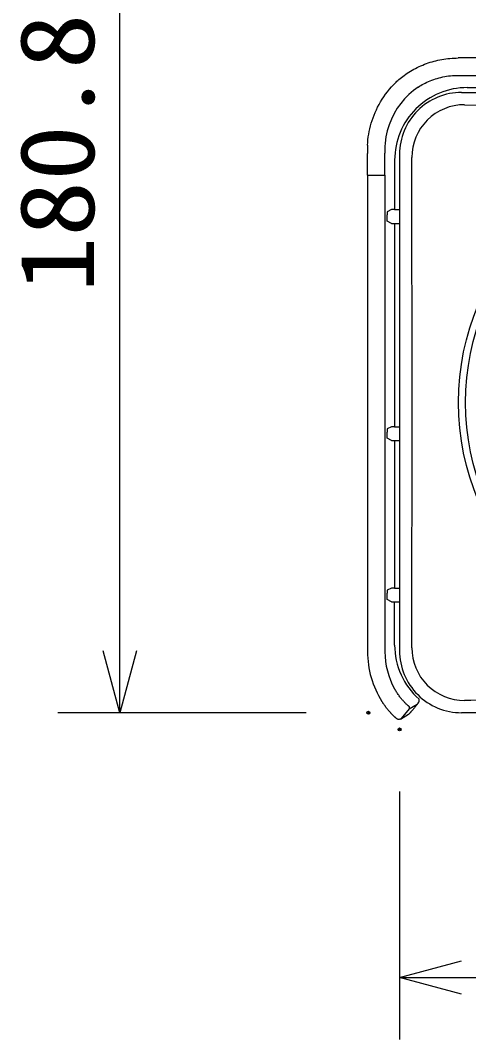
# Model space of a CAD drawing. Units: millimetres, scale not verified. Extents: x -63 to 63, y -57 to 58.
# Drawn here: x -41.78 to -27.35, y -2 to 30.86 of the extents above; entities that cross this region are included whole.
import ezdxf
from ezdxf.enums import TextEntityAlignment as Align

# ---------------------------------------------------------------- set-up
doc = ezdxf.new("R2010")
doc.units = ezdxf.units.MM
doc.header["$LTSCALE"] = 0.19104
doc.header["$PDMODE"] = 32
doc.header["$PDSIZE"] = 0.0955
for name, color, linetype in [('0-0_GAIKEI', 1, 'Continuous'), ('0-1_TOUROKU', 3, 'Continuous'), ('0-2_MOJI1', 2, 'Continuous')]:
    doc.layers.add(name, color=color, linetype=linetype)
doc.styles.add('ＭＳ ゴシック', font='')
doc.styles.get('ＭＳ ゴシック').set_extended_font_data('MS Gothic')

# ---------------------------------------------------------------- blocks, each defined once
blk = doc.blocks.new('_OPEN30')
at = {"layer": '0-2_MOJI1', "color": 7}
blk.add_line((0, 0), (-1, 0), dxfattribs=at)
blk.add_lwpolyline([(-1, 0.26795), (0, 0), (-1, -0.26795)], dxfattribs=at)

msp = doc.modelspace()

# ---------------------------------------------------------------- linework, layer by layer
at = {"layer": '0-0_GAIKEI', "color": 7}
for p, q in [((-11.4591, 29.6503), (-27.6812, 29.6503)), ((-27.3872, 28.6962), (-23.3917, 28.6962)), ((-27.5729, 28.5396), (-11.5674, 28.5396)), ((-29.7268, 26.3566), (-29.7268, 24.7612)), ((-29.5702, 26.5424), (-29.5702, 10.5369)), ((-30.6012, 25.8672), (-30.6012, 10.5081)), ((-29.7268, 24.3181), (-29.7268, 17.7612)), ((-29.7268, 17.3181), (-29.7268, 12.5612)), ((-29.7268, 10.7226), (-29.7268, 12.1181)), ((-28.9423, 8.9746), (-28.9415, 8.9738)), ((-29.2588, 8.6635), (-29.5149, 8.3583)), ((-29.2588, 8.6635), (-28.9967, 8.8164)), ((-29.5412, 8.3362), (-29.2791, 8.4889)), ((-11.5674, 8.5396), (-27.5729, 8.5396))]:
    msp.add_line(p, q, dxfattribs=at)
at = {"layer": '0-0_GAIKEI'}
for p, q in [((-27.5729, 28.5396), (-11.5674, 28.5396)), ((-30.6012, 25.8672), (-30.5012, 25.8672)), ((-30.5012, 25.8672), (-30.1019, 25.8672)), ((-30.1019, 25.8672), (-30.0419, 25.8672)), ((-30.0419, 25.8672), (-30.0419, 10.5076)), ((-29.8268, 24.7603), (-29.9665, 24.6905)), ((-29.7268, 24.7612), (-29.5702, 24.7612)), ((-29.9682, 24.4888), (-29.9682, 24.5905)), ((-29.8268, 24.3189), (-29.9665, 24.3888)), ((-29.7268, 24.3181), (-29.5702, 24.3181)), ((-29.8268, 17.7603), (-29.9665, 17.6905)), ((-29.7268, 17.7612), (-29.5702, 17.7612)), ((-29.8268, 17.3189), (-29.9665, 17.3888)), ((-29.7268, 17.3181), (-29.5702, 17.3181)), ((-29.8268, 12.5603), (-29.9665, 12.4905)), ((-29.7268, 12.5612), (-29.5702, 12.5612)), ((-29.9682, 12.2888), (-29.9682, 12.3905)), ((-29.8268, 12.1189), (-29.9665, 12.1888)), ((-29.7268, 12.1181), (-29.5702, 12.1181))]:
    msp.add_line(p, q, dxfattribs=at)
at = {"layer": '0-0_GAIKEI', "color": 7}
for points in [[(-29.6822, 28.8722), (-29.6544, 28.8984), (-29.6228, 28.927), (-29.5878, 28.9576), (-29.5495, 28.9898), (-29.5084, 29.023), (-29.4646, 29.0569), (-29.4187, 29.091), (-29.3707, 29.1251), (-29.3211, 29.1588), (-29.2699, 29.192), (-29.2175, 29.2245), (-29.1638, 29.2561), (-29.1092, 29.2867), (-29.0536, 29.3163), (-28.9972, 29.3449), (-28.94, 29.3722), (-28.8821, 29.3984), (-28.8235, 29.4235), (-28.7643, 29.4473), (-28.7045, 29.4698), (-28.644, 29.4911), (-28.583, 29.5112), (-28.5214, 29.53), (-28.4592, 29.5474), (-28.3965, 29.5636), (-28.3333, 29.5784), (-28.2695, 29.5919), (-28.2053, 29.6041), (-28.1407, 29.6148), (-28.0757, 29.6242), (-28.0104, 29.6321), (-27.9449, 29.6386), (-27.8791, 29.6437), (-27.8132, 29.6474), (-27.7472, 29.6495), (-27.6812, 29.6503)], [(-30.6002, 26.8372), (-30.5943, 26.9257), (-30.5859, 27.0144), (-30.575, 27.1033), (-30.5614, 27.1923), (-30.5452, 27.2813), (-30.5264, 27.3702), (-30.5048, 27.4589), (-30.4805, 27.5473), (-30.4535, 27.6355), (-30.4236, 27.7233), (-30.3909, 27.8106), (-30.3553, 27.8974), (-30.3168, 27.9836), (-30.2754, 28.0691), (-30.2309, 28.1539), (-30.1834, 28.2379), (-30.1327, 28.3209), (-30.0789, 28.403), (-30.0218, 28.4841), (-29.9613, 28.564), (-29.8973, 28.6428), (-29.8297, 28.7205), (-29.7581, 28.7969), (-29.6822, 28.8722)], [(-29.9053, 8.591), (-29.9155, 8.6029), (-29.9257, 8.615), (-29.9359, 8.6273), (-29.9462, 8.6398), (-29.9564, 8.6524), (-29.9666, 8.6652), (-29.9768, 8.678), (-29.9869, 8.691), (-29.997, 8.7041), (-30.007, 8.7172), (-30.017, 8.7305), (-30.0268, 8.7438), (-30.0367, 8.7572), (-30.0464, 8.7707), (-30.056, 8.7842), (-30.0656, 8.7978), (-30.075, 8.8114), (-30.0844, 8.825), (-30.0937, 8.8387), (-30.1028, 8.8523), (-30.1119, 8.866), (-30.1208, 8.8798), (-30.1297, 8.8935), (-30.1384, 8.9073)], [(-28.9967, 8.8164), (-28.9727, 8.8484), (-28.9533, 8.8808), (-28.9404, 8.9099), (-28.9337, 8.9357), (-28.933, 8.9538), (-28.9415, 8.9738)], [(-29.5412, 8.3362), (-29.5594, 8.3279), (-29.5824, 8.323), (-29.6139, 8.3249), (-29.6381, 8.3335), (-29.6492, 8.3397), (-29.6569, 8.3448), (-29.6637, 8.3497), (-29.6678, 8.3529), (-29.672, 8.3562), (-29.6764, 8.3597), (-29.6809, 8.3635), (-29.6858, 8.3675), (-29.6908, 8.3718), (-29.6962, 8.3764), (-29.7018, 8.3814), (-29.7077, 8.3866), (-29.7139, 8.3921), (-29.7203, 8.398), (-29.7271, 8.4042), (-29.734, 8.4107), (-29.7413, 8.4176), (-29.7488, 8.4247), (-29.7566, 8.4322), (-29.7646, 8.44), (-29.7728, 8.4481), (-29.7812, 8.4565), (-29.7899, 8.4652), (-29.7987, 8.4743), (-29.8078, 8.4836), (-29.817, 8.4932), (-29.8263, 8.503), (-29.8358, 8.5132), (-29.8455, 8.5236), (-29.8552, 8.5342), (-29.8651, 8.5451), (-29.875, 8.5563), (-29.8851, 8.5676), (-29.8952, 8.5792), (-29.9053, 8.591)], [(-28.9933, 8.8151), (-29.0057, 8.8003), (-29.0181, 8.7856), (-29.0303, 8.771), (-29.0424, 8.7566), (-29.0544, 8.7424), (-29.0663, 8.7283), (-29.078, 8.7144), (-29.0896, 8.7007), (-29.1011, 8.6872), (-29.1123, 8.6739), (-29.1234, 8.6608), (-29.1342, 8.648), (-29.1448, 8.6355), (-29.1552, 8.6234), (-29.1652, 8.6117), (-29.1748, 8.6003), (-29.184, 8.5895), (-29.1928, 8.5793), (-29.2012, 8.5696), (-29.209, 8.5605), (-29.2162, 8.5521), (-29.2228, 8.5445), (-29.2288, 8.5375), (-29.2342, 8.5314), (-29.2389, 8.5261), (-29.2429, 8.5215), (-29.2463, 8.5178), (-29.249, 8.5149), (-29.251, 8.5128), (-29.2523, 8.5115), (-29.253, 8.5109)]]:
    msp.add_lwpolyline(points, dxfattribs=at)
at = {"layer": '0-0_GAIKEI'}
for points in [[(-28.9661, 28.7138), (-28.9266, 28.7391), (-28.884, 28.7651), (-28.8386, 28.7913), (-28.7908, 28.8174), (-28.741, 28.843), (-28.6894, 28.8679), (-28.6363, 28.8919), (-28.5818, 28.9148), (-28.5262, 28.9367), (-28.4695, 28.9572), (-28.4119, 28.9764), (-28.3535, 28.9943), (-28.2944, 29.0107), (-28.2347, 29.0256), (-28.1745, 29.0391), (-28.1138, 29.0509), (-28.0527, 29.0613), (-27.9912, 29.0701), (-27.9295, 29.0772), (-27.8676, 29.0828), (-27.8055, 29.0868), (-27.7432, 29.0893), (-27.681, 29.0901), (-11.4594, 29.0901)], [(-28.9661, 28.7138), (-29.1226, 28.6011), (-29.2697, 28.4755), (-29.4064, 28.3377), (-29.5318, 28.1885), (-29.6452, 28.0288), (-29.7457, 27.8596), (-29.8327, 27.6818), (-29.9055, 27.4966), (-29.9636, 27.305), (-30.0065, 27.1084), (-30.0338, 26.9079), (-30.0424, 26.7917)], [(-27.4731, 28.1428), (-19.6737, 28.1346), (-11.8709, 28.1424), (-11.6672, 28.1428)], [(-29.1734, 10.6367), (-29.1652, 18.4361), (-29.1729, 26.2389), (-29.1734, 26.4426)], [(-29.9665, 24.6904), (-29.9666, 24.6902), (-29.9666, 24.69), (-29.9667, 24.6895), (-29.9668, 24.6887), (-29.9669, 24.6878), (-29.9669, 24.6867), (-29.967, 24.6854), (-29.9671, 24.6839), (-29.9671, 24.6822), (-29.9672, 24.6803), (-29.9673, 24.6783), (-29.9674, 24.676), (-29.9674, 24.6736), (-29.9675, 24.6711), (-29.9675, 24.6684), (-29.9676, 24.6655), (-29.9677, 24.6625), (-29.9677, 24.6593), (-29.9678, 24.656), (-29.9678, 24.6526), (-29.9679, 24.649), (-29.9679, 24.6453), (-29.968, 24.6415), (-29.968, 24.6376), (-29.968, 24.6337), (-29.9681, 24.6296), (-29.9681, 24.6255), (-29.9681, 24.6212), (-29.9681, 24.617), (-29.9682, 24.6126), (-29.9682, 24.6083), (-29.9682, 24.6038), (-29.9682, 24.5994), (-29.9682, 24.595), (-29.9682, 24.5905)], [(-29.9665, 24.3889), (-29.9666, 24.3891), (-29.9666, 24.3892), (-29.9667, 24.3898), (-29.9668, 24.3905), (-29.9669, 24.3914), (-29.9669, 24.3925), (-29.967, 24.3939), (-29.9671, 24.3954), (-29.9671, 24.3971), (-29.9672, 24.3989), (-29.9673, 24.401), (-29.9674, 24.4032), (-29.9674, 24.4056), (-29.9675, 24.4082), (-29.9675, 24.4109), (-29.9676, 24.4138), (-29.9677, 24.4168), (-29.9677, 24.4199), (-29.9678, 24.4233), (-29.9678, 24.4267), (-29.9679, 24.4303), (-29.9679, 24.4339), (-29.968, 24.4377), (-29.968, 24.4416), (-29.968, 24.4456), (-29.9681, 24.4496), (-29.9681, 24.4538), (-29.9681, 24.458), (-29.9681, 24.4623), (-29.9682, 24.4666), (-29.9682, 24.471), (-29.9682, 24.4754), (-29.9682, 24.4798), (-29.9682, 24.4843), (-29.9682, 24.4888)], [(-29.9665, 17.6904), (-29.9666, 17.6902), (-29.9666, 17.69), (-29.9667, 17.6895), (-29.9668, 17.6887), (-29.9669, 17.6878), (-29.9669, 17.6867), (-29.967, 17.6854), (-29.9671, 17.6839), (-29.9671, 17.6822), (-29.9672, 17.6803), (-29.9673, 17.6783), (-29.9674, 17.676), (-29.9674, 17.6736), (-29.9675, 17.6711), (-29.9675, 17.6684), (-29.9676, 17.6655), (-29.9677, 17.6625), (-29.9677, 17.6593), (-29.9678, 17.656), (-29.9678, 17.6526), (-29.9679, 17.649), (-29.9679, 17.6453), (-29.968, 17.6415), (-29.968, 17.6376), (-29.968, 17.6337), (-29.9681, 17.6296), (-29.9681, 17.6255), (-29.9681, 17.6212), (-29.9681, 17.617), (-29.9682, 17.6126), (-29.9682, 17.6083), (-29.9682, 17.6038), (-29.9682, 17.5994), (-29.9682, 17.595), (-29.9682, 17.5905)], [(-29.9665, 17.3889), (-29.9666, 17.3891), (-29.9666, 17.3892), (-29.9667, 17.3898), (-29.9668, 17.3905), (-29.9669, 17.3914), (-29.9669, 17.3925), (-29.967, 17.3939), (-29.9671, 17.3954), (-29.9671, 17.3971), (-29.9672, 17.3989), (-29.9673, 17.401), (-29.9674, 17.4032), (-29.9674, 17.4056), (-29.9675, 17.4082), (-29.9675, 17.4109), (-29.9676, 17.4138), (-29.9677, 17.4168), (-29.9677, 17.4199), (-29.9678, 17.4233), (-29.9678, 17.4267), (-29.9679, 17.4303), (-29.9679, 17.4339), (-29.968, 17.4377), (-29.968, 17.4416), (-29.968, 17.4456), (-29.9681, 17.4497), (-29.9681, 17.4538), (-29.9681, 17.458), (-29.9681, 17.4623), (-29.9682, 17.4666), (-29.9682, 17.471), (-29.9682, 17.4754), (-29.9682, 17.4798), (-29.9682, 17.4843), (-29.9682, 17.4888), (-29.9682, 17.5905)], [(-29.9665, 12.4904), (-29.9666, 12.4902), (-29.9666, 12.49), (-29.9667, 12.4895), (-29.9668, 12.4887), (-29.9669, 12.4878), (-29.9669, 12.4867), (-29.967, 12.4854), (-29.9671, 12.4839), (-29.9671, 12.4822), (-29.9672, 12.4803), (-29.9673, 12.4783), (-29.9674, 12.476), (-29.9674, 12.4737), (-29.9675, 12.4711), (-29.9675, 12.4684), (-29.9676, 12.4655), (-29.9677, 12.4625), (-29.9677, 12.4593), (-29.9678, 12.456), (-29.9678, 12.4526), (-29.9679, 12.449), (-29.9679, 12.4453), (-29.968, 12.4415), (-29.968, 12.4376), (-29.968, 12.4337), (-29.9681, 12.4296), (-29.9681, 12.4255), (-29.9681, 12.4212), (-29.9681, 12.417), (-29.9682, 12.4126), (-29.9682, 12.4083), (-29.9682, 12.4038), (-29.9682, 12.3994), (-29.9682, 12.395), (-29.9682, 12.3905)], [(-29.9665, 12.1889), (-29.9666, 12.1891), (-29.9666, 12.1892), (-29.9667, 12.1898), (-29.9668, 12.1905), (-29.9669, 12.1914), (-29.9669, 12.1926), (-29.967, 12.1939), (-29.9671, 12.1954), (-29.9671, 12.1971), (-29.9672, 12.1989), (-29.9673, 12.201), (-29.9674, 12.2032), (-29.9674, 12.2056), (-29.9675, 12.2082), (-29.9675, 12.2109), (-29.9676, 12.2138), (-29.9677, 12.2168), (-29.9677, 12.2199), (-29.9678, 12.2233), (-29.9678, 12.2267), (-29.9679, 12.2303), (-29.9679, 12.2339), (-29.968, 12.2377), (-29.968, 12.2416), (-29.968, 12.2456), (-29.9681, 12.2497), (-29.9681, 12.2538), (-29.9681, 12.258), (-29.9681, 12.2623), (-29.9682, 12.2666), (-29.9682, 12.271), (-29.9682, 12.2754), (-29.9682, 12.2798), (-29.9682, 12.2843), (-29.9682, 12.2888)], [(-29.2636, 8.7457), (-29.2638, 8.7457), (-29.2642, 8.7457), (-29.265, 8.7458), (-29.2675, 8.7471), (-29.2713, 8.7494), (-29.2761, 8.7529), (-29.2821, 8.7574), (-29.2892, 8.7631), (-29.2973, 8.7698), (-29.3065, 8.7777), (-29.3166, 8.7866), (-29.3276, 8.7966), (-29.3395, 8.8075), (-29.3521, 8.8196), (-29.3656, 8.8326), (-29.3797, 8.8466), (-29.3944, 8.8615), (-29.4097, 8.8774), (-29.4254, 8.8942), (-29.4417, 8.9118), (-29.4582, 8.9303), (-29.4751, 8.9497), (-29.4923, 8.9698), (-29.5096, 8.9906), (-29.5271, 9.0122), (-29.5447, 9.0345), (-29.5622, 9.0574), (-29.5798, 9.0809), (-29.5973, 9.105), (-29.6147, 9.1296), (-29.6319, 9.1548), (-29.6489, 9.1803), (-29.6657, 9.2063), (-29.6822, 9.2327), (-29.6984, 9.2594), (-29.7143, 9.2864), (-29.7299, 9.3137)], [(-11.6672, 8.9364), (-19.4667, 8.9446), (-27.2694, 8.9369), (-27.4731, 8.9364)]]:
    msp.add_lwpolyline(points, dxfattribs=at)
for radius in [8.1, 7.8728]:
    msp.add_circle((-19.5702, 18.5396), radius, dxfattribs=at)
at = {"layer": '0-0_GAIKEI', "color": 7}
for centre, radius, start, end in [((-27.3873, 26.3568), 2.3395, 89.99606, 180.00394), ((-27.5742, 26.5436), 1.9959, 89.96453, 180.03547), ((-26.7527, 26.6233), 3.8533, 176.81801, 180.73013), ((-81.1988, 25.9066), 50.5976, 359.9554, 0.75595), ((-27.3872, 10.7225), 2.3396, 179.99725, 228.34053), ((-27.5742, 10.5356), 1.9959, 179.96453, 270.03546), ((-27.6015, 10.5081), 2.9998, 179.99869, 212.25169), ((-29.5915, 8.4226), 0.0999, 300.15447, 320.01234), ((-29.3296, 8.5751), 0.0999, 300.28686, 320.01242)]:
    msp.add_arc(centre, radius, start, end, dxfattribs=at)
at = {"layer": '0-0_GAIKEI'}
for centre, radius, start, end in [((-27.4793, 26.4488), 1.6939, 89.79161, 180.20837), ((-26.8973, 26.6215), 3.1497, 176.90331, 180.82036), ((-77.738, 25.9099), 47.6961, 359.94876, 0.80076), ((-29.755, 21.3419), 3.4193, 89.52765, 91.20316), ((-29.755, 27.7374), 3.4193, 268.79685, 270.47235), ((-29.755, 14.3419), 3.4193, 89.52765, 91.20316), ((-29.755, 20.7374), 3.4193, 268.79685, 270.47235), ((-29.755, 9.1419), 3.4193, 89.52765, 91.20316), ((-29.755, 15.5374), 3.4193, 268.79685, 270.47235), ((-27.4793, 10.6305), 1.6939, 179.79162, 270.20838), ((-27.602, 10.5075), 2.4398, 179.99833, 209.29363), ((-29.3048, 8.7021), 0.06, 320.02258, 46.66404)]:
    msp.add_arc(centre, radius, start, end, dxfattribs=at)
at = {"layer": '0-1_TOUROKU'}
for p, q in [((-38.5747, 10.5396), (-38.5747, 42.693)), ((-32.5747, 8.5396), (-40.5747, 8.5396)), ((-29.5702, 6.0004), (-29.5702, -1.9996)), ((-27.5702, 0.0004), (-11.5702, 0.0004))]:
    msp.add_line(p, q, dxfattribs=at)
at = {"layer": '0-2_MOJI1', "color": 7}
for p in [(-30.5747, 8.5396), (-29.5702, 8.0004)]:
    msp.add_point(p, dxfattribs=at)

# ---------------------------------------------------------------- block references
at = {"layer": '0-1_TOUROKU', "xscale": 2, "yscale": 2}
for p, rotation in [((-38.5747, 8.5396), 270), ((-29.5702, 0.0004), 180)]:
    msp.add_blockref('_OPEN30', p, dxfattribs=dict(at, rotation=rotation))

# ---------------------------------------------------------------- texts
at = {"layer": '0-1_TOUROKU', "style": 'ＭＳ ゴシック', "width": 1.1}
msp.add_text('180.8', height=2.405, rotation=90, dxfattribs=at).set_placement((-38.6843, 22.0887), align=Align.BOTTOM_LEFT)

doc.saveas('drawing.dxf')
